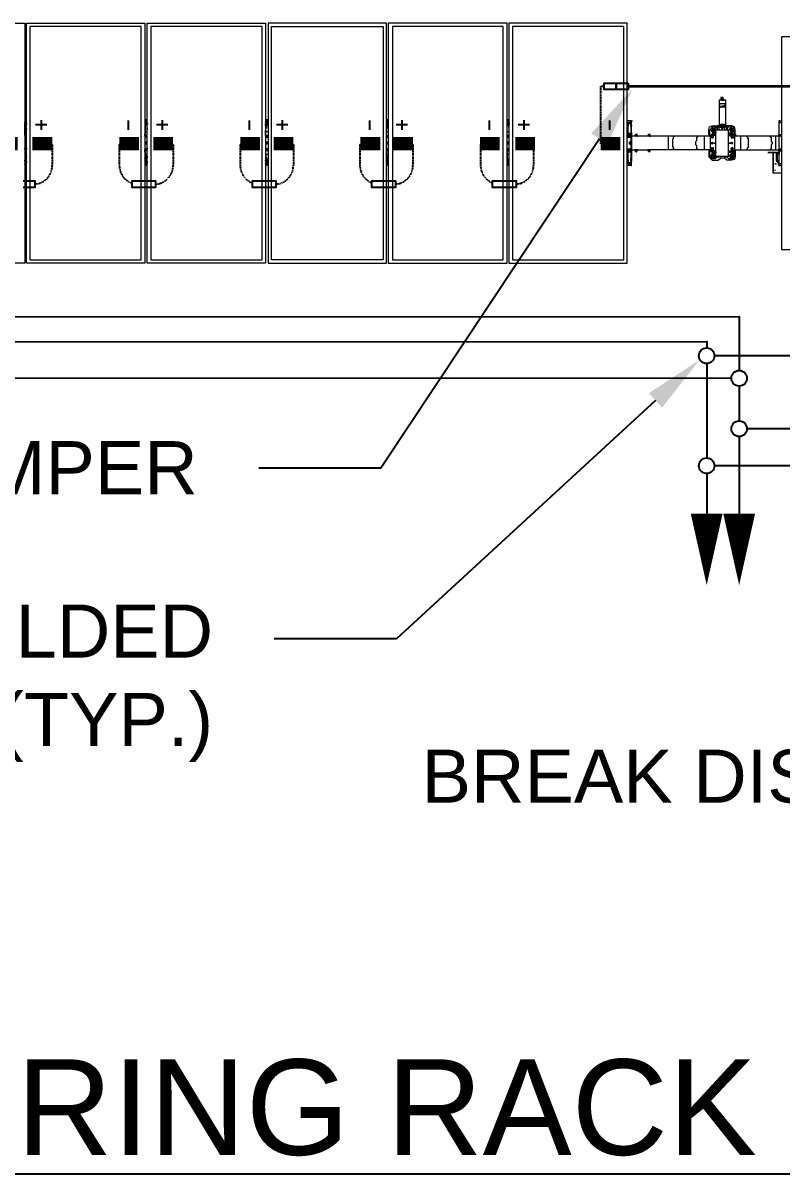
# Model space of a CAD drawing. Header units: feet. Extents: x -9903 to 12307, y -41 to 4121.
# Drawn here: x 1781.6 to 2068, y 3321.3 to 3755.2 of the extents above; entities that cross this region are included whole.
import ezdxf
from ezdxf import colors
from ezdxf.entities.mleader import LeaderData, LeaderLine
from ezdxf.enums import TextEntityAlignment as Align
from ezdxf.lldxf.tags import DXFTag
from ezdxf.math import Vec2, Vec3

# ---------------------------------------------------------------- set-up
doc = ezdxf.new("R2010")
doc.units = ezdxf.units.FT
doc.header["$MEASUREMENT"] = 0
doc.linetypes.add('HIDDEN', pattern=[0.375, 0.25, -0.125])
for name, color, linetype in [('E-DC HARNESS-NEG', 170, 'DC HARNESS CABLE'), ('E-DC HARNESS-POS', 10, 'DC HARNESS CABLE'), ('E-HARN-COMP', 8, 'Continuous'), ('E-TRNK-CABL-NEG', 6, 'HIDDEN'), ('E-TRUNK-CABLE-POS', 6, 'HIDDEN'), ('G-ANNO-TEXT', 1, 'Continuous'), ('Polarity-Text', 7, 'Continuous'), ('PV-DC-CABL-UG+', 5, 'DC+'), ('PV-DC-CABL-UG-', 10, 'DC-')]:
    doc.layers.add(name, color=color, linetype=linetype)
doc.styles.add('NEI-A', font='arial.ttf')
doc.styles.get("Standard").update_dxf_attribs({"font": 'arial.ttf'})
tags = doc.linetypes.add('DC HARNESS CABLE', pattern='A,0.5,-0.2,["DH",Standard,S=0.1,R=0,X=-0.1,Y=-0.05],-0.2', length=0.9).pattern_tags.tags
tags[6] = DXFTag(74, 10)
tags = doc.linetypes.add('DC+', pattern='A,0.176989,-0.049113,["DC+",NEI-A,S=0.1,R=0,X=0,Y=-0.05],-0.049113,-0.250887,0.176989', length=0.703091).pattern_tags.tags
tags[6] = DXFTag(74, 10)
tags = doc.linetypes.add('DC-', pattern='A,0.176989,-0.049113,["DC-",NEI-A,S=0.1,R=0,X=0,Y=-0.05],-0.049113,-0.250887,0.176989', length=0.703091).pattern_tags.tags
tags[6] = DXFTag(74, 10)

# ---------------------------------------------------------------- blocks, each defined once
blk = doc.blocks.new('A$C4742fff2')
at = {"lineweight": 5}
for points in [[(8.6313, 0.4666), (8.6313, 0), (8.3997, 0), (8.3997, 0.4666)], [(8.8646, 0), (8.6346, 0), (8.6346, 0.4666), (8.8646, 0.4666)], [(8.858, 0.0067), (8.858, 0.46), (8.6413, 0.46), (8.6413, 0.0067)], [(9.0996, 0), (8.8696, 0), (8.8696, 0.4666), (9.0996, 0.4666)], [(9.093, 0.0067), (9.093, 0.46), (8.8763, 0.46), (8.8763, 0.0067)], [(9.1046, 0), (9.3346, 0), (9.3346, 0.4666), (9.1046, 0.4666)], [(9.1113, 0.46), (9.328, 0.46), (9.328, 0.0067), (9.1113, 0.0067)], [(9.338, 0), (9.5696, 0), (9.5696, 0.4666), (9.338, 0.4666)], [(9.5613, 0.0067), (9.5613, 0.46), (9.3463, 0.46), (9.3463, 0.0067)], [(9.5729, 0), (9.8029, 0), (9.8029, 0.4666), (9.5729, 0.4666)], [(9.5796, 0.46), (9.5796, 0.0067), (9.7963, 0.0067), (9.7963, 0.46)], [(10.1029, 0.44), (10.1029, 0.0267), (10.1446, 0.0267), (10.1446, 0.44)], [(9.9829, 0.305), (9.9829, 0.31), (9.9913, 0.31), (9.9929, 0.31), (9.9929, 0.305), (9.9929, 0.3033), (9.9913, 0.3033), (9.9829, 0.3033)], [(9.9913, 0.305), (9.9896, 0.305), (9.9913, 0.305), (9.9896, 0.305)], [(9.8113, 0.2767), (9.8096, 0.2767), (9.8096, 0.2683), (9.8113, 0.2683), (9.8113, 0.2767), (9.8096, 0.2767)], [(9.9846, 0.2667), (9.9846, 0.27), (9.9913, 0.27), (9.9913, 0.2667)], [(9.9879, 0.2667), (9.9896, 0.2683), (9.9879, 0.2683), (9.9879, 0.27), (9.9863, 0.2683), (9.9863, 0.2667)], [(9.8113, 0.2483), (9.8096, 0.2483)], [(9.8113, 0.245), (9.8096, 0.245), (9.8096, 0.2467), (9.8096, 0.245)], [(9.8196, 0.2483), (9.8179, 0.2483)], [(9.8446, 0.2483), (9.8429, 0.2483)], [(9.9729, 0.265), (9.9679, 0.265), (9.9646, 0.26), (9.9679, 0.255), (9.9729, 0.255), (9.9746, 0.26)], [(9.9713, 0.2567), (9.9679, 0.2567), (9.9663, 0.2583), (9.9663, 0.26), (9.9663, 0.2617), (9.9679, 0.2617), (9.9696, 0.2633), (9.9713, 0.2617), (9.9696, 0.2617), (9.9679, 0.26), (9.9696, 0.2583), (9.9713, 0.2583), (9.9713, 0.26), (9.9713, 0.2617), (9.9729, 0.2617), (9.9729, 0.26), (9.9729, 0.2583)], [(9.9679, 0.2483), (9.9663, 0.2483)], [(9.9696, 0.2483), (9.9663, 0.2483)], [(9.9679, 0.2467), (9.9696, 0.2467), (9.9696, 0.245), (9.9679, 0.245)], [(9.9713, 0.2483), (9.9696, 0.2483)], [(9.9996, 0.2083), (9.9996, 0.2583), (9.9746, 0.2583), (9.9746, 0.2083)], [(9.9929, 0.265), (9.9929, 0.2667), (9.9913, 0.2667), (9.9913, 0.265)], [(9.9996, 0.25), (10.0013, 0.25), (10.0013, 0.2533), (9.9996, 0.2533)], [(10.0096, 0.265), (10.0046, 0.265), (10.0013, 0.26), (10.0046, 0.255), (10.0096, 0.255), (10.0113, 0.26)], [(10.0063, 0.2633), (10.0046, 0.2617), (10.0029, 0.2617), (10.0029, 0.26), (10.0029, 0.2583), (10.0046, 0.2567), (10.0063, 0.2567), (10.0079, 0.2583), (10.0079, 0.26), (10.0079, 0.2617), (10.0063, 0.2617), (10.0046, 0.26), (10.0063, 0.2583), (10.0079, 0.2583), (10.0079, 0.26), (10.0079, 0.2617), (10.0063, 0.2617)], [(10.0079, 0.2483), (10.0096, 0.2483), (10.0113, 0.2483), (10.0096, 0.2483), (10.0046, 0.2483)], [(10.0063, 0.2483), (10.0046, 0.2483)], [(10.0079, 0.245), (10.0046, 0.245), (10.0046, 0.2467), (10.0079, 0.2467)], [(10.0063, 0.245), (10.0063, 0.2467), (10.0079, 0.2467), (10.0079, 0.245)], [(10.0996, 0.25), (10.0979, 0.2483), (10.0996, 0.2467), (10.1013, 0.2483)], [(8.633, 0.235), (8.6313, 0.235), (8.6313, 0.2317), (8.6346, 0.2317), (8.6346, 0.2333), (8.6346, 0.235)], [(8.868, 0.235), (8.8663, 0.235), (8.8663, 0.2317), (8.8696, 0.2317), (8.8696, 0.2333), (8.8696, 0.235)], [(9.103, 0.235), (9.1013, 0.235), (9.1013, 0.2317), (9.103, 0.2317), (9.103, 0.2333), (9.1046, 0.2333)], [(9.3363, 0.235), (9.3346, 0.235), (9.3346, 0.2333), (9.3363, 0.2317), (9.338, 0.2317), (9.338, 0.2333), (9.338, 0.235)], [(9.5713, 0.235), (9.5696, 0.235), (9.5696, 0.2317), (9.5729, 0.2317), (9.5729, 0.2333), (9.5729, 0.235)], [(9.8079, 0.2317), (9.8096, 0.2317), (9.8096, 0.235), (9.8063, 0.235), (9.8063, 0.2333), (9.8063, 0.2317)], [(9.9679, 0.235), (9.9663, 0.2333), (9.9679, 0.2317), (9.9696, 0.2333)], [(9.9679, 0.235), (9.9663, 0.2333), (9.9679, 0.2317), (9.9696, 0.2333)], [(9.9679, 0.235), (9.9663, 0.2333), (9.9679, 0.2317), (9.9696, 0.2333)], [(9.9679, 0.235), (9.9663, 0.2333), (9.9679, 0.2317), (9.9696, 0.2333)], [(10.0063, 0.235), (10.0046, 0.2333), (10.0063, 0.2317), (10.0079, 0.2333)], [(10.0063, 0.235), (10.0046, 0.2333), (10.0063, 0.2317), (10.0079, 0.2333)], [(10.0063, 0.235), (10.0046, 0.2333), (10.0063, 0.2317), (10.0079, 0.2333)], [(10.0063, 0.235), (10.0046, 0.2333), (10.0063, 0.2317), (10.0079, 0.2333)], [(9.8096, 0.2183), (9.8113, 0.2183), (9.8096, 0.2183), (9.8096, 0.2217), (9.8113, 0.2217), (9.8096, 0.2217)], [(9.8196, 0.22), (9.8179, 0.22)], [(9.8229, 0.22), (9.8213, 0.22)], [(9.8446, 0.22), (9.8429, 0.22)], [(9.8463, 0.2167), (9.8463, 0.2183), (9.8429, 0.2183), (9.8446, 0.2183), (9.8446, 0.2167)], [(9.8479, 0.22), (9.8463, 0.22)], [(9.9729, 0.2133), (9.9679, 0.2133), (9.9646, 0.2083), (9.9679, 0.2033), (9.9729, 0.2033), (9.9746, 0.2083)], [(9.9663, 0.2217), (9.9663, 0.2233)], [(9.9679, 0.2183), (9.9663, 0.2183)], [(9.9713, 0.2083), (9.9713, 0.2067), (9.9696, 0.2067), (9.9679, 0.2083), (9.9696, 0.21), (9.9713, 0.21), (9.9696, 0.2117), (9.9679, 0.21), (9.9663, 0.21), (9.9663, 0.2083), (9.9663, 0.2067), (9.9679, 0.205), (9.9713, 0.205), (9.9729, 0.2067), (9.9729, 0.2083), (9.9729, 0.21), (9.9713, 0.21)], [(9.9679, 0.2217), (9.9696, 0.2217), (9.9696, 0.22), (9.9679, 0.22)], [(9.9713, 0.2183), (9.9696, 0.2183)], [(9.9996, 0.2167), (10.0013, 0.2167), (10.0013, 0.215), (9.9996, 0.215)], [(10.0096, 0.2133), (10.0046, 0.2133), (10.0013, 0.2083), (10.0046, 0.2033), (10.0096, 0.2033), (10.0113, 0.2083)], [(10.0046, 0.21), (10.0063, 0.2117), (10.0063, 0.21), (10.0079, 0.21), (10.0079, 0.2083), (10.0079, 0.21), (10.0063, 0.21), (10.0046, 0.2083), (10.0063, 0.2067), (10.0079, 0.2067), (10.0079, 0.2083), (10.0079, 0.2067), (10.0063, 0.205), (10.0046, 0.205), (10.0029, 0.2067), (10.0029, 0.2083), (10.0029, 0.21)], [(10.0046, 0.2233), (10.0079, 0.2233)], [(10.0063, 0.22), (10.0063, 0.2217), (10.0079, 0.2217), (10.0079, 0.22)], [(10.0096, 0.2167), (10.0079, 0.2167)], [(10.0996, 0.215), (10.0979, 0.215), (10.0963, 0.215), (10.0979, 0.215), (10.0963, 0.215), (10.0979, 0.215), (10.0946, 0.215), (10.0963, 0.215), (10.0946, 0.215), (10.0963, 0.215), (10.0979, 0.215)], [(10.0979, 0.2133), (10.0963, 0.2133), (10.0946, 0.2133), (10.0963, 0.2133), (10.0979, 0.2133), (10.0996, 0.2133)], [(10.0963, 0.2133), (10.0946, 0.2133)], [(10.0996, 0.2217), (10.0979, 0.22), (10.0996, 0.2183), (10.1013, 0.22)], [(10.1013, 0.22), (10.1013, 0.2183), (10.0996, 0.2183), (10.0979, 0.2183), (10.0979, 0.22), (10.0996, 0.22)], [(10.1013, 0.22), (10.0996, 0.22)], [(10.1013, 0.22), (10.0996, 0.22)], [(9.8096, 0.1983), (9.8096, 0.2), (9.8113, 0.2), (9.8113, 0.1983)], [(9.8113, 0.19), (9.8096, 0.19)], [(10.1013, 0.1933), (10.0996, 0.1933)]]:
    blk.add_lwpolyline(points, close=True, dxfattribs=at)
for points in [[(9.9929, 0.2583), (9.9929, 0.265), (9.9963, 0.265), (9.9963, 0.2667), (9.9946, 0.2667), (9.9946, 0.3167), (9.9813, 0.3167), (9.9813, 0.2667), (9.9829, 0.2667)], [(9.9896, 0.3183), (9.9913, 0.3183), (9.9913, 0.3167), (9.9896, 0.3167), (9.9896, 0.3183), (9.9913, 0.3183), (9.9896, 0.3183), (9.9896, 0.32), (9.9896, 0.3217), (9.9846, 0.3217), (9.9846, 0.32), (9.9846, 0.3183), (9.9846, 0.3167)], [(9.9846, 0.32), (9.9896, 0.32)], [(9.9846, 0.3183), (9.9863, 0.3183), (9.9879, 0.3183)], [(9.9879, 0.3167), (9.9863, 0.3167), (9.9879, 0.3167), (9.9863, 0.3167), (9.9879, 0.3167), (9.9896, 0.3167), (9.9879, 0.3167), (9.9863, 0.3167), (9.9863, 0.3183), (9.9879, 0.3183), (9.9863, 0.3183), (9.9879, 0.3183), (9.9896, 0.3183), (9.9879, 0.3183), (9.9863, 0.3183), (9.9896, 0.3183), (9.9879, 0.3183), (9.9863, 0.3183), (9.9879, 0.3183), (9.9913, 0.3183)], [(9.9863, 0.3183), (9.9879, 0.3183), (9.9863, 0.3183)], [(9.9896, 0.3167), (9.9913, 0.3167)], [(9.9829, 0.3033), (9.9846, 0.3033)], [(9.9863, 0.305), (9.9879, 0.305), (9.9863, 0.305)], [(9.9879, 0.305), (9.9896, 0.305), (9.9879, 0.305)], [(9.9896, 0.3033), (9.9896, 0.305), (9.9913, 0.305), (9.9896, 0.305), (9.9913, 0.305)], [(8.6346, 0.2783), (8.6313, 0.2783)], [(8.633, 0.255), (8.6313, 0.255), (8.6313, 0.265), (8.633, 0.275), (8.633, 0.2733), (8.6313, 0.2733), (8.6313, 0.2717), (8.6313, 0.27)], [(8.633, 0.27), (8.633, 0.2733)], [(8.8696, 0.2783), (8.8646, 0.2783)], [(8.8646, 0.255), (8.8663, 0.255), (8.8663, 0.265), (8.868, 0.275)], [(8.8663, 0.27), (8.8663, 0.2733), (8.868, 0.275), (8.8696, 0.275)], [(8.868, 0.27), (8.868, 0.2733)], [(9.1046, 0.2783), (9.0996, 0.2783)], [(9.0996, 0.27), (9.1013, 0.2717), (9.1013, 0.275), (9.103, 0.275), (9.1046, 0.275)], [(9.1013, 0.255), (9.0996, 0.255), (9.0996, 0.2567), (9.1013, 0.265), (9.103, 0.275)], [(9.103, 0.27), (9.103, 0.2733)], [(9.338, 0.2783), (9.3346, 0.2783)], [(9.3346, 0.27), (9.3346, 0.2717), (9.3363, 0.2717), (9.3363, 0.275), (9.338, 0.275)], [(9.3363, 0.255), (9.3346, 0.255), (9.3346, 0.2567), (9.3363, 0.265), (9.3363, 0.275)], [(9.338, 0.27), (9.338, 0.2733)], [(9.5729, 0.2783), (9.5696, 0.2783)], [(9.5696, 0.27), (9.5696, 0.2733), (9.5713, 0.2733), (9.5713, 0.275), (9.5729, 0.275)], [(9.5713, 0.255), (9.5696, 0.255), (9.5696, 0.265), (9.5713, 0.275)], [(9.5713, 0.27), (9.5713, 0.2733)], [(9.8113, 0.2717), (9.8096, 0.2717), (9.8096, 0.2733), (9.8096, 0.2767), (9.8029, 0.2767)], [(9.8096, 0.2733), (9.8046, 0.2733), (9.8046, 0.2717), (9.8046, 0.27), (9.8046, 0.2683), (9.8046, 0.2667)], [(9.8046, 0.2517), (9.8046, 0.25), (9.8096, 0.25), (9.8096, 0.2517), (9.8046, 0.2517), (9.8046, 0.2717), (9.8096, 0.2717), (9.8096, 0.25), (9.8113, 0.25), (9.8113, 0.2483), (9.8113, 0.25), (9.8096, 0.25), (9.8096, 0.2483), (9.8096, 0.2467), (9.8113, 0.2467)], [(9.8113, 0.2767), (9.8096, 0.2767), (9.8113, 0.2767), (9.8129, 0.2767)], [(9.8113, 0.2683), (9.8113, 0.2667), (9.8096, 0.2667), (9.8096, 0.2683)], [(9.9879, 0.2683), (9.9896, 0.2683)], [(10.0996, 0.2767), (10.0979, 0.2767), (10.0979, 0.19), (10.0996, 0.19)], [(10.0979, 0.2767), (10.1029, 0.2767)], [(10.0996, 0.2733), (10.1013, 0.2733)], [(8.633, 0.2483), (8.6313, 0.2483), (8.6313, 0.255)], [(8.6346, 0.2483), (8.6313, 0.2483)], [(8.6346, 0.2467), (8.6313, 0.2467), (8.633, 0.2467)], [(8.6313, 0.2467), (8.6313, 0.245), (8.6346, 0.245)], [(8.868, 0.2483), (8.8663, 0.2483), (8.8646, 0.2483), (8.8646, 0.25), (8.8663, 0.2517), (8.8663, 0.255)], [(8.8696, 0.2483), (8.8646, 0.2483)], [(8.8696, 0.2467), (8.8663, 0.2467), (8.8646, 0.2467)], [(8.8663, 0.245), (8.8663, 0.2467)], [(9.1013, 0.2483), (9.0996, 0.2483), (9.0996, 0.255)], [(9.1046, 0.2483), (9.0996, 0.2483)], [(9.1046, 0.2467), (9.0996, 0.2467), (9.1013, 0.2467)], [(9.0996, 0.2467), (9.0996, 0.245), (9.1046, 0.245)], [(9.3363, 0.2483), (9.3346, 0.2483), (9.3346, 0.255)], [(9.338, 0.2483), (9.3346, 0.2483)], [(9.338, 0.2467), (9.3346, 0.2467), (9.3363, 0.2467)], [(9.3346, 0.2467), (9.3346, 0.245), (9.338, 0.245)], [(9.5713, 0.2483), (9.5696, 0.2483), (9.5696, 0.255)], [(9.5729, 0.2483), (9.5696, 0.2483)], [(9.5729, 0.2467), (9.5696, 0.2467), (9.5713, 0.2467)], [(9.5696, 0.2467), (9.5696, 0.245), (9.5729, 0.245)], [(9.8063, 0.2483), (9.8046, 0.2483), (9.8096, 0.2483), (9.8096, 0.2467)], [(9.8046, 0.2467), (9.8046, 0.2483)], [(9.9646, 0.2467), (9.9529, 0.2467), (9.9413, 0.2467), (9.8946, 0.2467), (9.8829, 0.2467), (9.8463, 0.2467), (9.8429, 0.2467), (9.8213, 0.2467), (9.8179, 0.2467), (9.8113, 0.2467), (9.8096, 0.2467), (9.8046, 0.2467), (9.8046, 0.245), (9.8096, 0.245), (9.8096, 0.2217)], [(9.8096, 0.2667), (9.8113, 0.25), (9.8113, 0.2667)], [(9.8113, 0.2483), (9.8113, 0.2467), (9.8113, 0.2483)], [(9.8113, 0.22), (9.8113, 0.2467), (9.8113, 0.22)], [(9.8179, 0.25), (9.8213, 0.25), (9.8196, 0.25), (9.8213, 0.25), (9.8229, 0.25), (9.8213, 0.25)], [(9.8196, 0.2467), (9.8179, 0.2467), (9.8179, 0.2483), (9.8213, 0.2483), (9.8229, 0.2483), (9.8213, 0.2483), (9.8213, 0.2467), (9.8229, 0.2467)], [(9.8429, 0.25), (9.8463, 0.25), (9.8446, 0.25), (9.8463, 0.25), (9.8479, 0.25), (9.8463, 0.25)], [(9.8446, 0.2467), (9.8429, 0.2467), (9.8429, 0.2483), (9.8463, 0.2483), (9.8479, 0.2483), (9.8463, 0.2483), (9.8463, 0.2467), (9.8479, 0.2467)], [(9.9613, 0.25), (9.9629, 0.25), (9.9613, 0.25), (9.9613, 0.26), (9.9629, 0.265), (9.9679, 0.2667), (9.9813, 0.2667), (9.9796, 0.2667), (9.9779, 0.2667), (9.9813, 0.2667), (9.9813, 0.265), (9.9846, 0.265), (9.9913, 0.265), (9.9913, 0.2633), (9.9896, 0.2633)], [(9.9629, 0.26), (9.9629, 0.2467)], [(9.9679, 0.2633), (9.9646, 0.26)], [(9.9746, 0.2183), (9.9696, 0.2183), (9.9696, 0.2167), (9.9713, 0.2167), (9.9696, 0.2167), (9.9679, 0.2167), (9.9663, 0.2167), (9.9663, 0.2183), (9.9646, 0.2183), (9.9646, 0.2483), (9.9663, 0.2483), (9.9663, 0.25), (9.9696, 0.25), (9.9696, 0.2517), (9.9679, 0.2517), (9.9679, 0.25), (9.9663, 0.25)], [(9.9696, 0.2483), (9.9663, 0.2483)], [(9.9696, 0.2467), (9.9696, 0.245), (9.9713, 0.245), (9.9696, 0.245), (9.9696, 0.2433), (9.9663, 0.2433), (9.9663, 0.245)], [(9.9679, 0.2433), (9.9696, 0.2433), (9.9696, 0.245), (9.9679, 0.245), (9.9696, 0.245), (9.9696, 0.2467), (9.9663, 0.2467), (9.9663, 0.245), (9.9696, 0.245), (9.9679, 0.245), (9.9663, 0.245), (9.9679, 0.245), (9.9679, 0.2467)], [(9.9729, 0.2533), (9.9696, 0.2533), (9.9696, 0.25), (9.9729, 0.25)], [(9.9746, 0.2483), (9.9696, 0.2483), (9.9696, 0.25), (9.9713, 0.25)], [(9.9746, 0.265), (9.9713, 0.265)], [(9.9763, 0.2533), (9.9746, 0.2533), (9.9746, 0.25), (9.9729, 0.25), (9.9729, 0.2533), (9.9746, 0.2533)], [(9.9763, 0.2633), (9.9746, 0.2633)], [(9.9813, 0.2583), (9.9813, 0.265), (9.9779, 0.265), (9.9779, 0.2667), (9.9779, 0.265), (9.9779, 0.2583)], [(9.9779, 0.265), (9.9796, 0.265)], [(9.9813, 0.2667), (9.9846, 0.2667), (9.9813, 0.2667)], [(9.9846, 0.2633), (9.9846, 0.2667), (9.9863, 0.2667)], [(9.9896, 0.2617), (9.9879, 0.2617), (9.9879, 0.2633), (9.9863, 0.2633), (9.9863, 0.2617), (9.9879, 0.2617)], [(9.9879, 0.265), (9.9896, 0.265)], [(9.9929, 0.2667), (9.9913, 0.2667), (9.9929, 0.2667)], [(10.0113, 0.2483), (10.0113, 0.2183), (10.0129, 0.2183), (10.0129, 0.2167), (10.0129, 0.2067), (10.0113, 0.2017), (10.0063, 0.2), (9.9963, 0.2), (9.9913, 0.205)], [(9.9946, 0.2667), (9.9929, 0.2667), (9.9946, 0.2667)], [(9.9979, 0.2583), (9.9979, 0.265), (9.9979, 0.2667), (9.9963, 0.2667), (9.9946, 0.2667)], [(10.0113, 0.25), (10.0129, 0.25), (10.0129, 0.26), (10.0113, 0.265), (10.0063, 0.2667), (9.9963, 0.2667)], [(9.9963, 0.265), (9.9979, 0.265)], [(9.9996, 0.2633), (9.9979, 0.2633)], [(10.0029, 0.265), (9.9996, 0.265)], [(9.9996, 0.2533), (10.0013, 0.2533), (10.0063, 0.2533), (10.0063, 0.25), (10.0013, 0.25)], [(9.9996, 0.2483), (10.0046, 0.2483), (10.0046, 0.25), (10.0063, 0.25), (10.0063, 0.2517), (10.0079, 0.2517), (10.0079, 0.25), (10.0046, 0.25)], [(10.0046, 0.2483), (10.0079, 0.2483), (10.0079, 0.25), (10.0096, 0.25)], [(10.0079, 0.2467), (10.0079, 0.245), (10.0096, 0.245), (10.0079, 0.245), (10.0046, 0.245), (10.0046, 0.2433), (10.0063, 0.2433), (10.0046, 0.2433)], [(10.0096, 0.245), (10.0079, 0.245), (10.0096, 0.245), (10.0079, 0.245), (10.0063, 0.245), (10.0046, 0.245), (10.0063, 0.245), (10.0063, 0.2467)], [(10.0979, 0.2467), (10.0979, 0.2483), (10.0979, 0.25), (10.0996, 0.25), (10.0996, 0.2483), (10.1013, 0.2483), (10.1013, 0.2467), (10.0996, 0.2467), (10.0979, 0.2467), (10.0979, 0.2483), (10.0996, 0.2483), (10.1013, 0.2483), (10.0996, 0.25), (10.1013, 0.25), (10.1013, 0.2483), (10.0996, 0.2483), (10.1013, 0.2483), (10.0996, 0.2483), (10.1013, 0.2483), (10.0996, 0.2483), (10.1013, 0.2483), (10.1013, 0.2467), (10.0996, 0.2467), (10.0979, 0.2467), (10.0913, 0.2467), (10.0796, 0.2467), (10.0346, 0.2467), (10.0113, 0.2467), (10.0113, 0.26), (10.0079, 0.2633)], [(10.0129, 0.25), (10.0146, 0.25)], [(10.0979, 0.25), (10.0979, 0.25)], [(10.0979, 0.2483), (10.0979, 0.2483)], [(10.0979, 0.2467), (10.0979, 0.2467)], [(10.0996, 0.25), (10.0996, 0.25)], [(10.0996, 0.2467), (10.0996, 0.2467)], [(10.1013, 0.25), (10.1013, 0.25)], [(10.1013, 0.2483), (10.1013, 0.2483)], [(10.1013, 0.2467), (10.1013, 0.2467)], [(8.8696, 0.245), (8.8663, 0.245), (8.8646, 0.245)], [(9.9679, 0.22), (9.9696, 0.22), (9.9696, 0.2217), (9.9679, 0.2217), (9.9696, 0.2217), (9.9696, 0.2233), (9.9663, 0.2233), (9.9663, 0.225), (9.9696, 0.225), (9.9696, 0.2233), (9.9696, 0.2217), (9.9713, 0.2217)], [(9.9679, 0.245), (9.9696, 0.245), (9.9679, 0.245)], [(9.9679, 0.2333), (9.9696, 0.2333)], [(9.9729, 0.2333), (9.9713, 0.2333), (9.9729, 0.2333)], [(10.0046, 0.2333), (10.0013, 0.2333), (10.0046, 0.2333)], [(10.0046, 0.245), (10.0046, 0.2433), (10.0079, 0.2433), (10.0096, 0.2433)], [(10.0063, 0.2333), (10.0079, 0.2333)], [(10.0079, 0.245), (10.0096, 0.245), (10.0096, 0.2433), (10.0079, 0.2433)], [(8.6346, 0.2233), (8.6346, 0.2217), (8.6313, 0.2217), (8.6313, 0.2233), (8.6313, 0.22), (8.6313, 0.2183)], [(8.6346, 0.22), (8.6313, 0.22), (8.633, 0.22)], [(8.6346, 0.2183), (8.6313, 0.2183), (8.6313, 0.2117), (8.6313, 0.2017), (8.633, 0.195), (8.633, 0.1933), (8.6346, 0.1933)], [(8.8696, 0.2233), (8.8696, 0.2217), (8.8663, 0.2217), (8.8663, 0.2233), (8.8646, 0.2233)], [(8.8663, 0.2117), (8.8663, 0.215), (8.8646, 0.2167), (8.8646, 0.2183), (8.8646, 0.22), (8.8663, 0.22), (8.8696, 0.22)], [(8.8696, 0.2183), (8.8663, 0.2183), (8.8646, 0.2183)], [(8.8646, 0.2117), (8.8663, 0.2117), (8.8663, 0.2017), (8.868, 0.195), (8.868, 0.1933), (8.8696, 0.1933)], [(8.8663, 0.22), (8.8663, 0.2233)], [(9.1046, 0.2233), (9.103, 0.2217), (9.1013, 0.2217), (9.1013, 0.2233), (9.0996, 0.2233), (9.0996, 0.22), (9.0996, 0.2183)], [(9.1046, 0.22), (9.0996, 0.22), (9.1013, 0.22)], [(9.1046, 0.2183), (9.0996, 0.2183), (9.0996, 0.2117), (9.1013, 0.2017), (9.1013, 0.195), (9.103, 0.1933), (9.1046, 0.1933)], [(9.338, 0.2233), (9.338, 0.2217), (9.3363, 0.2217), (9.3346, 0.2233), (9.3346, 0.22), (9.3346, 0.2183)], [(9.338, 0.22), (9.3346, 0.22), (9.3363, 0.22)], [(9.338, 0.2183), (9.3346, 0.2183), (9.3346, 0.2117), (9.3363, 0.2017), (9.3363, 0.1933), (9.3363, 0.1917), (9.338, 0.1917)], [(9.5729, 0.2233), (9.5729, 0.2217), (9.5696, 0.2217), (9.5696, 0.2233), (9.5696, 0.22), (9.5696, 0.2183)], [(9.5729, 0.22), (9.5696, 0.22), (9.5713, 0.22)], [(9.5729, 0.2183), (9.5696, 0.2183), (9.5696, 0.2117), (9.5696, 0.2017), (9.5713, 0.195), (9.5713, 0.1933), (9.5729, 0.1933)], [(9.8046, 0.2217), (9.8046, 0.2183), (9.8096, 0.2183), (9.8096, 0.2167), (9.8113, 0.2167), (9.8096, 0.2167), (9.8096, 0.195), (9.8046, 0.195), (9.8046, 0.1933), (9.8096, 0.1933), (9.8096, 0.19), (9.8029, 0.19)], [(9.8113, 0.2217), (9.8096, 0.2217), (9.8046, 0.2217), (9.8063, 0.2217)], [(9.8046, 0.22), (9.8096, 0.22)], [(9.8046, 0.195), (9.8046, 0.2167), (9.8096, 0.2167), (9.8113, 0.2167)], [(9.8096, 0.2167), (9.8046, 0.2167), (9.8063, 0.2167)], [(9.8096, 0.2), (9.8113, 0.2183), (9.8113, 0.2)], [(9.8113, 0.22), (9.8179, 0.22), (9.8179, 0.2183), (9.8196, 0.2183), (9.8196, 0.2167), (9.8213, 0.2167), (9.8213, 0.2183), (9.8179, 0.2183)], [(9.8113, 0.2183), (9.8113, 0.22), (9.8113, 0.2183)], [(9.8179, 0.22), (9.8213, 0.22), (9.8179, 0.22)], [(9.8229, 0.2183), (9.8213, 0.2183), (9.8213, 0.22), (9.8429, 0.22), (9.8429, 0.2183)], [(9.8429, 0.22), (9.8463, 0.22), (9.8429, 0.22)], [(9.9646, 0.22), (9.9413, 0.22), (9.8946, 0.22), (9.8829, 0.22), (9.8463, 0.22), (9.8463, 0.2183), (9.8479, 0.2183)], [(9.9629, 0.2183), (9.9613, 0.2183), (9.9613, 0.2167), (9.9613, 0.2067), (9.9679, 0.2), (9.9796, 0.2), (9.9846, 0.205)], [(9.9629, 0.22), (9.9629, 0.2067)], [(9.9646, 0.2067), (9.9679, 0.2033), (9.9696, 0.2033)], [(9.9663, 0.2217), (9.9679, 0.2217), (9.9679, 0.2233), (9.9696, 0.2217), (9.9679, 0.2217)], [(9.9663, 0.2183), (9.9696, 0.2183), (9.9663, 0.2183)], [(9.9663, 0.2183), (9.9679, 0.2183), (9.9696, 0.2183)], [(9.9663, 0.2167), (9.9696, 0.2167), (9.9679, 0.2167)], [(9.9729, 0.215), (9.9696, 0.215), (9.9696, 0.2167), (9.9729, 0.2167)], [(9.9713, 0.2033), (9.9746, 0.2033), (9.9779, 0.2067), (9.9796, 0.2067)], [(9.9763, 0.215), (9.9746, 0.215), (9.9746, 0.2167), (9.9729, 0.2167), (9.9729, 0.215), (9.9746, 0.215)], [(9.9779, 0.2083), (9.9779, 0.2067), (9.9813, 0.2067)], [(9.9929, 0.2083), (9.9929, 0.2067), (9.9813, 0.2067), (9.9813, 0.2083)], [(9.9863, 0.205), (9.9863, 0.2033)], [(9.9896, 0.2033), (9.9896, 0.205)], [(9.9929, 0.2067), (9.9963, 0.2067), (9.9979, 0.2067), (9.9979, 0.2083)], [(9.9963, 0.2067), (9.9996, 0.2033), (10.0046, 0.2033)], [(9.9996, 0.2183), (10.0046, 0.2183), (10.0046, 0.2167), (10.0063, 0.2167), (10.0079, 0.2167), (10.0079, 0.2183), (10.0046, 0.2183), (10.0096, 0.2183), (10.0113, 0.2183), (10.0096, 0.2183), (10.0079, 0.2183), (10.0063, 0.2183), (10.0046, 0.2183), (10.0063, 0.2183), (10.0046, 0.2183)], [(10.0013, 0.2167), (10.0063, 0.2167), (10.0063, 0.215), (10.0013, 0.215), (9.9996, 0.215)], [(10.0079, 0.2217), (10.0063, 0.2217), (10.0079, 0.2217), (10.0079, 0.2233), (10.0079, 0.2217), (10.0096, 0.2217), (10.0079, 0.2217), (10.0079, 0.2233), (10.0063, 0.2233), (10.0063, 0.2217), (10.0046, 0.2217), (10.0046, 0.2233), (10.0046, 0.2217), (10.0046, 0.22), (10.0079, 0.22)], [(10.0046, 0.2167), (10.0079, 0.2167), (10.0063, 0.2167)], [(10.0063, 0.2033), (10.0079, 0.2033), (10.0113, 0.2067), (10.0113, 0.22), (10.0229, 0.22), (10.0346, 0.22), (10.0796, 0.22), (10.0913, 0.22), (10.0979, 0.22), (10.0979, 0.2183), (10.0996, 0.2183), (10.1013, 0.2183), (10.1029, 0.2183)], [(10.0763, 0.215), (10.0779, 0.215), (10.0763, 0.215)], [(10.0779, 0.215), (10.0796, 0.215)], [(10.0846, 0.215), (10.0779, 0.215), (10.0846, 0.215)], [(10.0846, 0.215), (10.0863, 0.215), (10.0846, 0.215)], [(10.0979, 0.19), (10.1029, 0.19), (10.1029, 0.175), (10.1013, 0.175), (10.0863, 0.175), (10.0863, 0.215), (10.0929, 0.215), (10.0946, 0.215), (10.0946, 0.2133), (10.0946, 0.1983), (10.0929, 0.1983), (10.0929, 0.215), (10.0863, 0.215), (10.0879, 0.215), (10.0863, 0.215), (10.0863, 0.175)], [(10.0963, 0.2133), (10.0946, 0.2133), (10.0929, 0.2133), (10.0946, 0.2133), (10.0946, 0.215)], [(10.0946, 0.215), (10.0963, 0.215), (10.0946, 0.215)], [(10.0946, 0.2133), (10.0946, 0.2133)], [(10.0946, 0.2133), (10.0946, 0.2133)], [(10.0963, 0.1983), (10.0946, 0.1983), (10.0963, 0.1967), (10.0946, 0.1983), (10.0946, 0.2133), (10.0963, 0.2133), (10.0979, 0.2133), (10.0996, 0.2133), (10.0979, 0.2133), (10.0946, 0.2133)], [(10.0946, 0.2133), (10.0963, 0.2133)], [(10.0946, 0.2133), (10.0963, 0.2133)], [(10.0963, 0.2133), (10.0963, 0.2133)], [(10.0963, 0.2133), (10.0963, 0.2133)], [(10.0963, 0.2133), (10.0979, 0.2133)], [(10.0963, 0.2133), (10.0979, 0.2133)], [(10.0963, 0.2133), (10.0979, 0.2133), (10.0996, 0.2133)], [(10.0963, 0.2133), (10.0979, 0.2133)], [(10.0963, 0.2133), (10.0979, 0.2133)], [(10.0963, 0.2133), (10.0979, 0.2133), (10.0996, 0.2133)], [(10.0979, 0.2217), (10.0979, 0.22)], [(10.0979, 0.2217), (10.0979, 0.2217)], [(10.0996, 0.2217), (10.0979, 0.2217)], [(10.0979, 0.22), (10.0979, 0.22)], [(10.0979, 0.2183), (10.0979, 0.2183)], [(10.0996, 0.22), (10.0996, 0.2217)], [(10.1013, 0.22), (10.0996, 0.2217)], [(10.0996, 0.2217), (10.0996, 0.2217)], [(10.1013, 0.2217), (10.0996, 0.2217)], [(10.0996, 0.22), (10.1013, 0.22)], [(10.0996, 0.22), (10.1013, 0.22)], [(10.0996, 0.22), (10.1013, 0.22)], [(10.0996, 0.2183), (10.0996, 0.2183)], [(10.1013, 0.2217), (10.1013, 0.2217)], [(10.1013, 0.22), (10.1013, 0.2217)], [(10.1013, 0.22), (10.1013, 0.22)], [(10.1013, 0.2183), (10.1013, 0.22)], [(10.1013, 0.2183), (10.1013, 0.2183)], [(8.6313, 0.1983), (8.6313, 0.1933), (8.633, 0.1933), (8.633, 0.1917), (8.633, 0.1933), (8.633, 0.1967)], [(8.6346, 0.19), (8.6313, 0.19)], [(8.633, 0.1917), (8.6346, 0.1917)], [(8.8696, 0.19), (8.8646, 0.19)], [(8.8663, 0.1983), (8.8663, 0.195), (8.8663, 0.1933), (8.868, 0.1933), (8.868, 0.1917), (8.8696, 0.1917)], [(8.868, 0.1967), (8.868, 0.1933), (8.868, 0.1917)], [(9.0996, 0.1983), (9.1013, 0.195), (9.1013, 0.1933), (9.103, 0.1933), (9.103, 0.1917), (9.103, 0.1933), (9.103, 0.1967)], [(9.1046, 0.19), (9.0996, 0.19)], [(9.3363, 0.1917), (9.3363, 0.195), (9.3346, 0.195), (9.3346, 0.1983)], [(9.338, 0.19), (9.3346, 0.19)], [(9.3363, 0.1933), (9.338, 0.1933), (9.338, 0.1967)], [(9.5696, 0.1983), (9.5696, 0.1933), (9.5713, 0.1933), (9.5713, 0.1917), (9.5713, 0.1933), (9.5713, 0.1967)], [(9.5729, 0.19), (9.5696, 0.19)], [(9.5713, 0.1917), (9.5729, 0.1917)], [(9.8046, 0.2), (9.8046, 0.1983)], [(9.8046, 0.1967), (9.8046, 0.1983), (9.8046, 0.1967)], [(9.8096, 0.1983), (9.8096, 0.1917), (9.8113, 0.1917), (9.8113, 0.1983)], [(9.8113, 0.195), (9.8096, 0.195), (9.8096, 0.1933), (9.8113, 0.1933)], [(9.8096, 0.1917), (9.8096, 0.19), (9.8113, 0.19), (9.8113, 0.1917)], [(10.0913, 0.1933), (10.0896, 0.1933), (10.0913, 0.1933), (10.0929, 0.1933)], [(10.0896, 0.1817), (10.0896, 0.18)], [(10.0913, 0.18), (10.0913, 0.1817)], [(10.0929, 0.1983), (10.0963, 0.195), (10.0963, 0.1933)], [(10.0963, 0.195), (10.0979, 0.195)]]:
    blk.add_lwpolyline(points, dxfattribs=at)
at = {"color": 8, "lineweight": 5, "true_color": 0x808080}
for points in [[(8.6346, 0.2767), (8.6313, 0.2767)], [(8.6313, 0.2733), (8.6313, 0.275), (8.633, 0.275), (8.6346, 0.26)], [(8.6313, 0.2633), (8.6313, 0.2717), (8.633, 0.2717)], [(8.6313, 0.2667), (8.6313, 0.27), (8.633, 0.27)], [(8.633, 0.2733), (8.633, 0.2733)], [(8.6346, 0.2717), (8.6346, 0.27), (8.6346, 0.2717), (8.6363, 0.2717)], [(8.8696, 0.2767), (8.8646, 0.2767)], [(8.8646, 0.2733), (8.8663, 0.275), (8.868, 0.275), (8.8696, 0.26)], [(8.8646, 0.2717), (8.8663, 0.2717), (8.8663, 0.27), (8.8646, 0.2633)], [(8.8646, 0.27), (8.8663, 0.27), (8.8663, 0.2683), (8.8646, 0.2667)], [(8.868, 0.2733), (8.868, 0.2733)], [(8.8696, 0.2717), (8.8696, 0.27), (8.8696, 0.2717), (8.8713, 0.2717)], [(9.1046, 0.2767), (9.0996, 0.2767)], [(9.0996, 0.2733), (9.0996, 0.275), (9.103, 0.275), (9.1046, 0.26)], [(9.0996, 0.2717), (9.1013, 0.2717), (9.1013, 0.27), (9.0996, 0.2633)], [(9.0996, 0.2667), (9.0996, 0.27)], [(9.103, 0.2733), (9.103, 0.2733)], [(9.103, 0.2717), (9.1046, 0.27), (9.103, 0.2717), (9.1046, 0.2717)], [(9.338, 0.2767), (9.3346, 0.2767)], [(9.3346, 0.2733), (9.3346, 0.275), (9.3363, 0.275), (9.338, 0.26)], [(9.3346, 0.2633), (9.3346, 0.2717), (9.3363, 0.2717)], [(9.3346, 0.2667), (9.3346, 0.27), (9.3363, 0.27)], [(9.338, 0.2733), (9.338, 0.2733)], [(9.338, 0.2717), (9.338, 0.27), (9.338, 0.2717), (9.3396, 0.2717)], [(9.5729, 0.2767), (9.5696, 0.2767)], [(9.5696, 0.2733), (9.5696, 0.275), (9.5713, 0.275), (9.5729, 0.26)], [(9.5696, 0.2633), (9.5696, 0.2717), (9.5713, 0.2717)], [(9.5696, 0.2667), (9.5696, 0.27)], [(9.5713, 0.2733), (9.5713, 0.2733)], [(9.5729, 0.2717), (9.5729, 0.27), (9.5729, 0.2717), (9.5746, 0.2717)], [(9.8046, 0.2733), (9.8029, 0.2717)], [(9.8029, 0.255), (9.8046, 0.27), (9.8029, 0.27)], [(9.8046, 0.2683), (9.8029, 0.2683), (9.8046, 0.2683)], [(10.0979, 0.2767), (10.0979, 0.2483)], [(8.6346, 0.255), (8.6313, 0.255)], [(8.8696, 0.255), (8.8663, 0.255)], [(9.1046, 0.255), (9.0996, 0.255)], [(9.338, 0.255), (9.3346, 0.255)], [(9.5729, 0.255), (9.5696, 0.255)], [(9.8029, 0.2617), (9.8046, 0.2667)], [(9.8029, 0.25), (9.8046, 0.25), (9.8029, 0.2467), (9.8046, 0.2467)], [(9.8046, 0.25), (9.8063, 0.25)], [(9.8213, 0.2483), (9.8179, 0.2483)], [(9.8213, 0.2467), (9.8179, 0.2467)], [(9.8463, 0.2483), (9.8429, 0.2483)], [(9.8463, 0.2467), (9.8429, 0.2467)], [(9.8829, 0.22), (9.8829, 0.2467)], [(9.8946, 0.22), (9.8946, 0.2217), (9.8929, 0.2217), (9.8929, 0.225), (9.8913, 0.2267), (9.8913, 0.2283), (9.8913, 0.23), (9.8913, 0.2317), (9.8913, 0.2333), (9.8913, 0.235), (9.8913, 0.2367), (9.8913, 0.2383), (9.8913, 0.24), (9.8913, 0.2417), (9.8929, 0.2417), (9.8929, 0.2433), (9.8929, 0.245), (9.8946, 0.2467)], [(9.9413, 0.22), (9.9396, 0.22), (9.9396, 0.2217), (9.9379, 0.2233), (9.9379, 0.225), (9.9379, 0.2267), (9.9379, 0.2283), (9.9363, 0.23), (9.9363, 0.2317), (9.9363, 0.2333), (9.9363, 0.235), (9.9363, 0.2367), (9.9379, 0.2383), (9.9379, 0.24), (9.9379, 0.2417), (9.9379, 0.2433), (9.9379, 0.245), (9.9396, 0.245), (9.9396, 0.2467), (9.9413, 0.2467)], [(9.9529, 0.22), (9.9529, 0.2467)], [(9.9613, 0.25), (9.9629, 0.25)], [(9.9663, 0.25), (9.9696, 0.25)], [(9.9663, 0.2483), (9.9696, 0.2483)], [(9.9779, 0.2583), (9.9779, 0.265)], [(9.9963, 0.2583), (9.9963, 0.265)], [(10.0046, 0.25), (10.0079, 0.25)], [(10.0046, 0.2483), (10.0096, 0.2483)], [(10.0113, 0.25), (10.0129, 0.25)], [(10.0229, 0.2467), (10.0229, 0.22)], [(10.0346, 0.2467), (10.0363, 0.2467), (10.0363, 0.2433), (10.0379, 0.2433), (10.0379, 0.2417), (10.0379, 0.24), (10.0379, 0.2383), (10.0379, 0.2367), (10.0379, 0.235), (10.0379, 0.2333), (10.0379, 0.2317), (10.0379, 0.23), (10.0379, 0.2283), (10.0379, 0.2267), (10.0379, 0.225), (10.0363, 0.2233), (10.0363, 0.2217), (10.0346, 0.22)], [(10.0796, 0.2467), (10.0813, 0.2467), (10.0813, 0.245), (10.0829, 0.245), (10.0829, 0.2433), (10.0829, 0.2417), (10.0829, 0.24), (10.0829, 0.2383), (10.0829, 0.2367), (10.0846, 0.235), (10.0846, 0.2333), (10.0846, 0.2317), (10.0829, 0.23), (10.0829, 0.2283), (10.0829, 0.2267), (10.0829, 0.225), (10.0829, 0.2233), (10.0813, 0.2217), (10.0813, 0.22), (10.0796, 0.22)], [(10.0913, 0.2467), (10.0913, 0.22)], [(10.0979, 0.2467), (10.0979, 0.22)], [(9.8029, 0.245), (9.8046, 0.245)], [(9.9679, 0.2433), (9.9663, 0.2433)], [(9.9663, 0.2233), (9.9663, 0.225), (9.9696, 0.225), (9.9696, 0.2233)], [(9.9679, 0.2433), (9.9679, 0.2433)], [(10.0046, 0.2233), (10.0063, 0.2233), (10.0063, 0.225), (10.0079, 0.225), (10.0079, 0.2233), (10.0096, 0.2233), (10.0079, 0.2233)], [(10.0063, 0.2433), (10.0063, 0.2433)], [(8.6313, 0.2117), (8.6346, 0.2117)], [(8.6313, 0.205), (8.6313, 0.195), (8.633, 0.195)], [(8.6346, 0.2083), (8.633, 0.1933)], [(8.8646, 0.195), (8.8663, 0.195), (8.8663, 0.1967), (8.8646, 0.205)], [(8.8663, 0.2117), (8.8696, 0.2117)], [(8.8696, 0.2083), (8.868, 0.1933)], [(9.0996, 0.2117), (9.1046, 0.2117)], [(9.0996, 0.195), (9.1013, 0.195), (9.1013, 0.1967), (9.0996, 0.205)], [(9.1046, 0.2083), (9.103, 0.1933)], [(9.3346, 0.2117), (9.338, 0.2117)], [(9.3346, 0.205), (9.3346, 0.195), (9.3363, 0.195)], [(9.338, 0.2083), (9.3363, 0.1933)], [(9.5696, 0.2117), (9.5729, 0.2117)], [(9.5696, 0.205), (9.5696, 0.195), (9.5713, 0.195)], [(9.5729, 0.2083), (9.5713, 0.1933)], [(9.8046, 0.2167), (9.8029, 0.22)], [(9.8029, 0.2167), (9.8046, 0.2167), (9.8063, 0.2167)], [(9.8029, 0.2117), (9.8046, 0.1967), (9.8029, 0.1967), (9.8046, 0.195)], [(9.8029, 0.2), (9.8046, 0.2), (9.8029, 0.205)], [(9.8179, 0.22), (9.8213, 0.22)], [(9.8179, 0.2183), (9.8213, 0.2183)], [(9.8429, 0.22), (9.8463, 0.22)], [(9.8429, 0.2183), (9.8463, 0.2183)], [(9.9629, 0.2167), (9.9613, 0.2167)], [(9.9663, 0.2183), (9.9696, 0.2183)], [(9.9663, 0.2167), (9.9696, 0.2167)], [(9.9779, 0.2067), (9.9779, 0.2083)], [(9.9963, 0.2067), (9.9963, 0.2083)], [(10.0046, 0.2183), (10.0096, 0.2183)], [(10.0046, 0.2167), (10.0079, 0.2167)], [(10.0129, 0.2167), (10.0113, 0.2167)], [(10.0979, 0.2133), (10.0946, 0.2133)], [(10.0979, 0.2183), (10.0979, 0.19)], [(8.6313, 0.1983), (8.6313, 0.2)], [(8.633, 0.1917), (8.6313, 0.1917), (8.6313, 0.1933)], [(8.6346, 0.19), (8.6313, 0.19)], [(8.633, 0.1933), (8.633, 0.1933)], [(8.6346, 0.1983), (8.6346, 0.195), (8.6346, 0.1967)], [(8.8646, 0.1983), (8.8663, 0.1983), (8.8646, 0.2)], [(8.868, 0.1917), (8.8663, 0.1917), (8.8663, 0.1933), (8.8646, 0.1933)], [(8.8696, 0.19), (8.8646, 0.19)], [(8.868, 0.1933), (8.868, 0.1933)], [(8.8696, 0.1983), (8.8696, 0.195), (8.8696, 0.1967)], [(9.0996, 0.1983), (9.0996, 0.2)], [(9.103, 0.1917), (9.0996, 0.1917), (9.0996, 0.1933)], [(9.1046, 0.19), (9.0996, 0.19)], [(9.103, 0.195), (9.1046, 0.1983)], [(9.1046, 0.1967), (9.103, 0.195), (9.1046, 0.195)], [(9.103, 0.1933), (9.103, 0.1933)], [(9.3363, 0.1983), (9.3346, 0.1983), (9.3346, 0.2)], [(9.3363, 0.1917), (9.3346, 0.1917), (9.3346, 0.1933)], [(9.338, 0.19), (9.3346, 0.19)], [(9.338, 0.1983), (9.338, 0.195), (9.338, 0.1967)], [(9.338, 0.1933), (9.338, 0.1933)], [(9.5696, 0.1983), (9.5696, 0.2)], [(9.5713, 0.1917), (9.5696, 0.1917), (9.5696, 0.1933)], [(9.5729, 0.19), (9.5696, 0.19)], [(9.5713, 0.1933), (9.5713, 0.1933)], [(9.5729, 0.1983), (9.5729, 0.195), (9.5729, 0.1967)], [(9.8029, 0.1983), (9.8046, 0.1983)], [(10.0963, 0.1967), (10.0963, 0.1967)], [(10.0963, 0.195), (10.0979, 0.195)], [(10.0963, 0.1933), (10.0979, 0.1933)]]:
    blk.add_lwpolyline(points, dxfattribs=at)
for points in [[(9.8046, 0.2217), (9.8029, 0.2217)], [(9.9679, 0.22), (9.9663, 0.22), (9.9663, 0.2217), (9.9679, 0.2233), (9.9696, 0.2233), (9.9696, 0.2217), (9.9696, 0.22)], [(10.0079, 0.22), (10.0063, 0.22), (10.0046, 0.2217), (10.0063, 0.2217), (10.0063, 0.2233), (10.0079, 0.2233), (10.0079, 0.2217)]]:
    blk.add_lwpolyline(points, close=True, dxfattribs=at)
blk = doc.blocks.new('DETAIL_TITLE')
at = {"style": 'NEI-A'}
blk.add_attdef('DETAIL_TITLE_001', (0.9099, -0.4851), '', height=0.2, dxfattribs=at)
at = {"style": 'NEI-A', "flags": 8}
blk.add_attdef('#', text='', height=0.2, dxfattribs=at).set_placement((0.5922, -0.5109), align=Align.MIDDLE_CENTER)
at = {"style": 'NEI-A'}
for tag, p in [('SCALE:', (0.9386, -0.7379)), ('1"_=_', (1.5474, -0.7379))]:
    blk.add_attdef(tag, text='', height=0.1, dxfattribs=at).set_placement(p, align=Align.BOTTOM_LEFT)

msp = doc.modelspace()

# ---------------------------------------------------------------- linework, layer by layer
at = {"layer": 'E-DC HARNESS-NEG', "color": 6, "linetype": 'Continuous', "flags": 128}
msp.add_lwpolyline([(2039.54, 3543.3, 0, 12, 0), (2039.54, 3570.22, 0, 0, 0)], format="xyseb", dxfattribs=at)
at = {"layer": 'E-DC HARNESS-POS', "color": 6, "linetype": 'Continuous', "flags": 128}
msp.add_lwpolyline([(2051.79, 3543.3, 0, 12, 0), (2051.79, 3570.22, 0, 0, 0)], format="xyseb", dxfattribs=at)
at = {"layer": 'E-HARN-COMP'}
for points in [[(2005.36, 3732.51), (2005.36, 3730.19), (2000.8, 3730.19), (2000.8, 3732.51)], [(2009.92, 3732.51), (2009.92, 3730.19), (2005.36, 3730.19), (2005.36, 3732.51)]]:
    msp.add_lwpolyline(points, close=True, dxfattribs=at)
at = {"layer": 'E-HARN-COMP', "const_width": 5}
for points in [[(1772.1, 3709.71), (1779.55, 3709.71)], [(1785.18, 3709.71), (1792.63, 3709.71)], [(1817.94, 3709.71), (1825.39, 3709.71)], [(1830.79, 3709.71), (1838.24, 3709.71)], [(1863.55, 3709.71), (1871, 3709.71)], [(1876.15, 3709.71), (1883.61, 3709.71)], [(1908.91, 3709.71), (1916.37, 3709.71)], [(1921.26, 3709.71), (1928.71, 3709.71)], [(1954.01, 3709.71), (1961.47, 3709.71)], [(1967.31, 3709.71), (1974.76, 3709.71)], [(1999.49, 3709.71), (2006.94, 3709.71)]]:
    msp.add_lwpolyline(points, dxfattribs=at)
at = {"layer": 'E-HARN-COMP'}
for points in [[(1781.6, 3693.3), (1786.16, 3693.3), (1786.16, 3695.62), (1781.6, 3695.62)], [(1827.21, 3695.62), (1822.64, 3695.62), (1822.64, 3693.3), (1827.21, 3693.3)], [(1827.21, 3693.3), (1831.77, 3693.3), (1831.77, 3695.62), (1827.21, 3695.62)], [(1872.57, 3695.62), (1868.01, 3695.62), (1868.01, 3693.3), (1872.57, 3693.3)], [(1872.57, 3693.3), (1877.13, 3693.3), (1877.13, 3695.62), (1872.57, 3695.62)], [(1917.67, 3695.62), (1913.11, 3695.62), (1913.11, 3693.3), (1917.67, 3693.3)], [(1917.67, 3693.3), (1922.24, 3693.3), (1922.24, 3695.62), (1917.67, 3695.62)], [(1963.2, 3695.62), (1958.63, 3695.62), (1958.63, 3693.3), (1963.2, 3693.3)], [(1963.2, 3693.3), (1967.76, 3693.3), (1967.76, 3695.62), (1963.2, 3695.62)]]:
    msp.add_lwpolyline(points, dxfattribs=at)
for centre in [(2039.54, 3629.75), (2051.79, 3621.28), (2051.79, 3602.23), (2039.54, 3588.29)]:
    msp.add_circle(centre, 2.94, dxfattribs=at)
at = {"layer": 'E-TRNK-CABL-NEG', "ltscale": 0.1}
msp.add_lwpolyline([(1999.55, 3709.71), (1999.55, 3731.35), (2000.8, 3731.35)], dxfattribs=at)
at = {"layer": 'E-TRNK-CABL-NEG', "color": 7, "linetype": 'Continuous', "ltscale": 0.1, "const_width": 1}
msp.add_lwpolyline([(2009.92, 3731.35), (2074.72, 3731.35)], dxfattribs=at)
at = {"layer": 'E-TRNK-CABL-NEG', "ltscale": 0.1}
for points in [[(1817.94, 3709.71), (1817.94, 3701.47, 0.318821), (1822.64, 3694.84, 0.318821)], [(1863.55, 3709.71), (1863.55, 3701.47, 0.30854), (1868.01, 3694.93, 0.30854)], [(1908.72, 3709.71), (1908.72, 3701.47, 0.305811), (1913.11, 3694.96, 0.305811)], [(1954.24, 3709.71), (1954.24, 3701.47, 0.305811), (1958.63, 3694.96, 0.305811)]]:
    msp.add_lwpolyline(points, format="xyb", dxfattribs=at)
at = {"layer": 'E-TRUNK-CABLE-POS', "ltscale": 0.1}
for points in [[(1792.63, 3709.71), (1792.63, 3701.47, -0.391396), (1786.16, 3694.47, -0.391396)], [(1838.24, 3709.71), (1838.24, 3701.47, -0.391396), (1831.77, 3694.47, -0.391396)], [(1883.61, 3709.71), (1883.61, 3701.47, -0.391396), (1877.13, 3694.47, -0.391396)], [(1928.71, 3709.71), (1928.71, 3701.47, -0.391396), (1922.24, 3694.47, -0.391396)], [(1974.24, 3709.71), (1974.24, 3701.47, -0.391396), (1967.76, 3694.47, -0.391396)]]:
    msp.add_lwpolyline(points, format="xyb", dxfattribs=at)
at = {"layer": 'Polarity-Text'}
for p, q in [((1788.44, 3718.56), (1788.44, 3714.94)), ((1821.33, 3718.49), (1821.33, 3714.87)), ((1834.05, 3718.56), (1834.05, 3714.94)), ((1866.94, 3718.49), (1866.94, 3714.87)), ((1879.41, 3718.56), (1879.41, 3714.94)), ((1912.31, 3718.49), (1912.31, 3714.87)), ((1924.52, 3718.56), (1924.52, 3714.94)), ((1957.41, 3718.49), (1957.41, 3714.87)), ((1970.57, 3718.56), (1970.57, 3714.94)), ((2002.88, 3718.49), (2002.88, 3714.87)), ((1790.58, 3716.75), (1786.3, 3716.75)), ((1836.19, 3716.75), (1831.91, 3716.75)), ((1881.55, 3716.75), (1877.28, 3716.75)), ((1926.66, 3716.75), (1922.38, 3716.75)), ((1972.71, 3716.75), (1968.43, 3716.75))]:
    msp.add_line(p, q, dxfattribs=at)
at = {"layer": 'PV-DC-CABL-UG+', "ltscale": 0.6}
for points in [[(1336.15, 3634.92), (2039.54, 3635.08), (2039.54, 3632.69)], [(2686.92, 3629.75), (2042.48, 3629.75)], [(2039.54, 3626.8), (2039.54, 3591.24)], [(3894.48, 3588.3), (2042.48, 3588.29)], [(2039.54, 3585.35), (2039.54, 3570.22)]]:
    msp.add_lwpolyline(points, dxfattribs=at)
at = {"layer": 'PV-DC-CABL-UG-', "ltscale": 0.6}
for points in [[(1357.09, 3644.39), (2051.79, 3644.5), (2051.79, 3624.22)], [(145.88, 3621.38), (2048.84, 3621.28)], [(2051.79, 3618.34), (2051.79, 3605.18)], [(2706.06, 3602.18), (2054.73, 3602.23)], [(2051.79, 3599.29), (2051.79, 3570.22)]]:
    msp.add_lwpolyline(points, dxfattribs=at)

# ---------------------------------------------------------------- block references
at = {"xscale": 194.04614304, "yscale": 194.04614304, "zscale": 194.04614304}
msp.add_blockref('A$C4742fff2', (107.36, 3664.64), dxfattribs=at)
at = {"layer": 'G-ANNO-TEXT'}
ref = msp.add_blockref('DETAIL_TITLE', (1446.04, 3394.18), dxfattribs=dict(at, xscale=128.9267043143703, yscale=128.9267043143703, zscale=128.9267043143703))
ref.add_attrib('DETAIL_TITLE_001', '%%USAT 3 STRING RACK - XX MODULES XXXW', (1561.09, 3328.51), dxfattribs={"layer": '0', "height": 36, "style": 'NEI-A'})

# ---------------------------------------------------------------- texts
at = {"layer": 'G-ANNO-TEXT', "insert": (2219.17, 3461, -22.9), "char_height": 20, "width": 320.0701, "attachment_point": 9, "style": 'NEI-A', "bg_fill": 3, "box_fill_scale": 1.5, "bg_fill_color": 256, "bg_fill_transparency": 0}
msp.add_mtext('TO LOAD \\PBREAK DISCONNECT', dxfattribs=at)

# ---------------------------------------------------------------- next in the draw order: leaders
at = {"layer": 'G-ANNO-TEXT'}
ml = msp.add_multileader_mtext('Standard', dxfattribs=at)
ml.set_content('TRUNK BUS OVERMOLDED CONNECTION (TYP.)', color=256, style='NEI-A')
ml.set_leader_properties()
ml.build(insert=Vec2(0, 0))
ml.multileader.update_dxf_attribs({"dogleg_length": 0.36, "arrow_head_size": 22.51})
ctx = ml.context
ctx.base_point, ctx.char_height, ctx.arrow_head_size, ctx.landing_gap_size, ctx.plane_origin = Vec3(1464.49, 3523.04, -22.9), 20, 22.51, 23.05, Vec3(9550.68, -2048.83, -22.9)
ctx.text_align_type = 2
notes = []
notes.append((ctx, [(1, (1, 1, 0), (1922.47, 3523.04, -22.9), (-1, 0), 46.1, [(1, [(2036.81, 3628.17, -22.9)], 0, [])])]))
ctx.mtext.insert, ctx.mtext.width, ctx.mtext.alignment, ctx.mtext.flow_direction = Vec3(1853.32, 3535.98, -22.9), 381.8752, 3, 5
ctx.mtext.has_bg_fill, ctx.mtext.bg_color, ctx.mtext.bg_scale_factor, ctx.mtext.bg_transparency, ctx.mtext.use_window_bg_color = 1, -1073741824, 1.5, 0, 1
for ctx, leaders in notes:
    for number, flags, end, landing, length, lines in leaders:
        leader = LeaderData()
        leader.index, (leader.has_last_leader_line, leader.has_dogleg_vector, leader.attachment_direction) = number, flags
        leader.last_leader_point, leader.dogleg_vector, leader.dogleg_length = Vec3(end), Vec3(landing), length
        for number, points, colour, breaks in lines:
            line = LeaderLine()
            line.index, line.vertices, line.color, line.breaks = number, Vec3.list(points), colors.encode_raw_color(colour), breaks
            leader.lines.append(line)
        ctx.leaders.append(leader)

# ---------------------------------------------------------------- next in the draw order: leaders
ml = msp.add_multileader_mtext('Standard', dxfattribs=at)
ml.set_content('MOTOR GAP STRING JUMPER', color=256, style='NEI-A')
ml.set_leader_properties()
ml.build(insert=Vec2(0, 0))
ml.multileader.update_dxf_attribs({"dogleg_length": 0.36, "arrow_head_size": 22.51})
ctx = ml.context
ctx.base_point, ctx.char_height, ctx.arrow_head_size, ctx.landing_gap_size, ctx.plane_origin = Vec3(1420.19, 3587.4, -22.9), 20, 22.51, 23.05, Vec3(9628.08, -1861.51, -22.9)
ctx.text_align_type = 2
notes = []
notes.append((ctx, [(1, (1, 1, 0), (1916.66, 3587.4, -22.9), (-1, 0), 46.1, [(0, [(2011.5, 3730.29, -22.9)], 0, [])])]))
ctx.mtext.insert, ctx.mtext.width, ctx.mtext.alignment, ctx.mtext.flow_direction = Vec3(1847.51, 3597.57, -22.9), 406.5438, 3, 5
ctx.mtext.has_bg_fill, ctx.mtext.bg_color, ctx.mtext.bg_scale_factor, ctx.mtext.bg_transparency, ctx.mtext.use_window_bg_color = 1, -1073741824, 1.5, 0, 1
for ctx, leaders in notes:
    for number, flags, end, landing, length, lines in leaders:
        leader = LeaderData()
        leader.index, (leader.has_last_leader_line, leader.has_dogleg_vector, leader.attachment_direction) = number, flags
        leader.last_leader_point, leader.dogleg_vector, leader.dogleg_length = Vec3(end), Vec3(landing), length
        for number, points, colour, breaks in lines:
            line = LeaderLine()
            line.index, line.vertices, line.color, line.breaks = number, Vec3.list(points), colors.encode_raw_color(colour), breaks
            leader.lines.append(line)
        ctx.leaders.append(leader)

doc.saveas('drawing.dxf')
